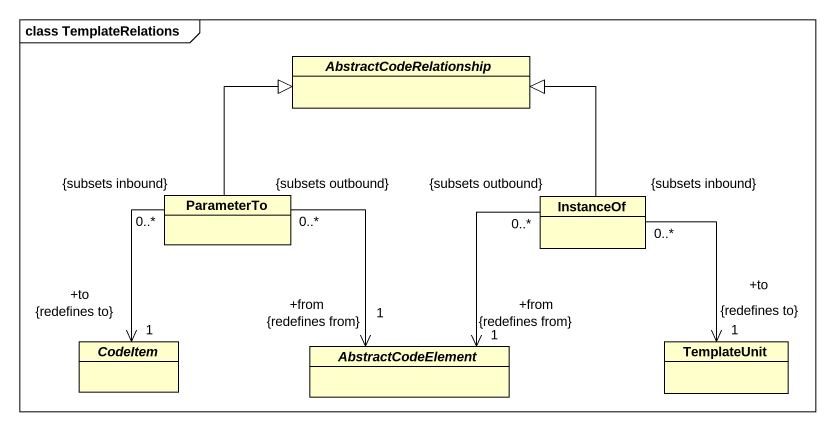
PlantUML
@startuml
mainframe class TemplateRelations
hide circle
hide empty members
abstract class AbstractCodeRelationship
class ParameterTo
class InstanceOf
abstract class CodeItem
abstract class AbstractCodeElement
class TemplateUnit
ParameterTo -up-|> AbstractCodeRelationship
ParameterTo "0..*\n{subsets inbound}" --> "+to\n1\n{redefines to}" CodeItem
ParameterTo "0..*\n{subsets outbound}" --> "+from\n1\n{redefines from}" AbstractCodeElement
InstanceOf -up-|> AbstractCodeRelationship
InstanceOf "0..*\n{subsets outbound}" --> "+from\n1\n{redefines from}" AbstractCodeElement
InstanceOf "0..*\n{subsets inbound}" --> "+to\n1\n{redefines to}" TemplateUnit
@enduml
